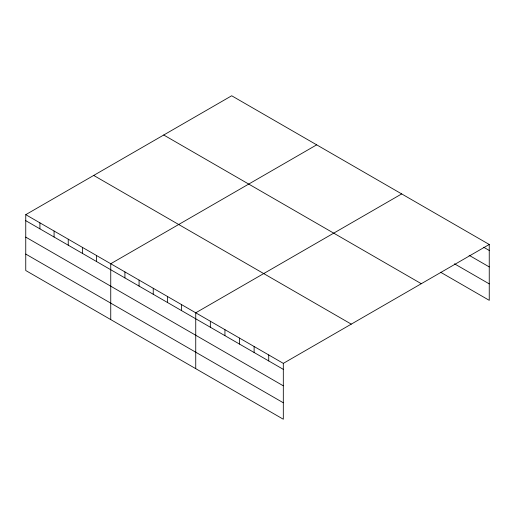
<?xml version="1.0" encoding="UTF-8"?>
<svg xmlns="http://www.w3.org/2000/svg" width="515" height="515" viewBox="0 0 515 515"><rect width="100%" height="100%" fill="white"/><g stroke="black" fill="none" stroke-linecap="round" stroke-linejoin="round"><path stroke-width="0.77" d="M283.314 385.819L283.314 363.371L25.75 214.665L25.75 270.523L283.314 419.229L283.314 385.819L25.75 237.119M440.602 272.242L489.25 300.335L489.25 244.477L231.686 95.771L25.75 214.665M316.68 144.844L110.744 263.738L110.744 319.596M401.681 193.917L195.739 312.811L195.739 368.669M283.314 363.371L489.25 244.477M483.688 247.258L489.25 250.47M469.094 255.286L489.25 266.925M454.5 263.815L489.25 283.881M163.725 135.007L421.289 283.707M93.711 175.435L351.275 324.135M25.75 220.665L283.314 369.364M25.75 254.069L283.314 402.775M268.721 354.944L268.721 360.938M254.12 346.518L254.12 352.511M239.526 338.091L239.526 344.084M224.933 329.664L224.933 335.664M210.339 321.238L210.339 327.237M181.576 304.635L181.576 310.629M167.407 296.453L167.407 302.453M153.245 288.278L153.245 294.271M139.076 280.096L139.076 286.095M124.913 271.92L124.913 277.913M96.582 255.562L96.582 261.556M82.413 247.38L82.413 253.38M68.25 239.205L68.25 245.198M54.081 231.023L54.081 237.022M39.919 222.847L39.919 228.84"/></g></svg>
